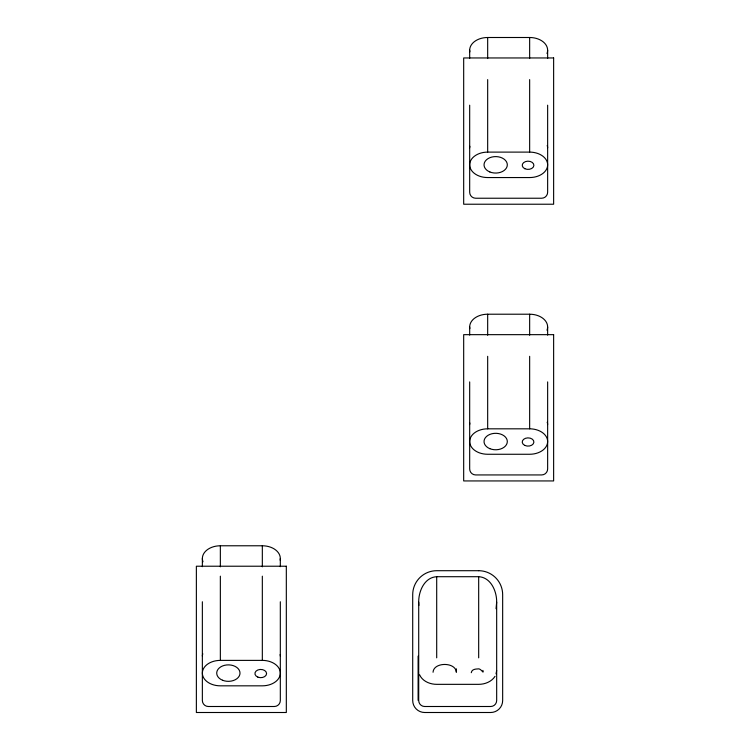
<?xml version="1.0" encoding="UTF-8"?>
<svg xmlns="http://www.w3.org/2000/svg" width="750" height="750" viewBox="0 0 750 750"><rect width="100%" height="100%" fill="white"/><g stroke="black" fill="none" stroke-linecap="round" stroke-linejoin="round"><path stroke-width="1.12" d="M433.05 672.253C433.603 661.856 455.803 661.856 456.347 672.253L456.347 668.831M471.272 672.703C471.722 669.703 474.562 669.047 477.478 668.944C481.106 667.575 484.088 675.431 482.916 670.425M418.706 670.556L418.706 602.137C418.538 591.347 424.406 577.369 436.697 576.703L478.678 576.703C490.959 577.369 496.828 591.347 496.669 602.137L496.669 700.509A6 6 0 0 1 490.669 706.5L424.706 706.5A6 6 0 0 1 418.706 700.509L418.706 671.316M496.669 602.137L496.05 608.728M496.669 670.556L496.05 673.856M495.037 676.331C491.559 681.759 484.913 684.356 478.641 684.338L436.734 684.338C429.975 684.366 422.447 681.272 419.587 674.775M469.838 51.881A17.991 12.722 0 0 1 487.669 37.5L529.65 37.5A17.991 12.722 0 0 1 547.022 53.512M487.669 152.109L529.65 152.109A17.991 12.722 0 0 1 547.641 164.831A17.991 12.722 0 0 1 529.65 177.553L487.669 177.553A17.991 12.722 0 0 1 469.678 164.831A17.991 12.722 0 0 1 487.669 152.109L487.669 79.603M469.838 328.594A17.991 12.722 0 0 1 487.669 314.213L529.65 314.213A17.991 12.722 0 0 1 547.022 330.225M487.669 428.822L529.65 428.822A17.991 12.722 0 0 1 547.641 441.544A17.991 12.722 0 0 1 529.65 454.266L487.669 454.266A17.991 12.722 0 0 1 469.678 441.544A17.991 12.722 0 0 1 487.669 428.822L487.669 356.316M202.978 561.788A17.991 12.722 0 0 1 220.35 545.775L262.331 545.775A17.991 12.722 0 0 1 280.162 560.156M220.35 660.384L262.331 660.384A17.991 12.722 0 0 1 280.322 673.106A17.991 12.722 0 0 1 262.331 685.828L220.35 685.828A17.991 12.722 0 0 1 202.359 673.106A17.991 12.722 0 0 1 220.35 660.384L220.35 576.178M418.706 602.137L418.856 605.466M547.641 50.222L547.641 58.406M547.641 105.188L547.641 192.234A6 6 0 0 1 541.641 198.234L475.678 198.234A6 6 0 0 1 469.678 192.234L469.678 105.188M547.641 326.934L547.641 335.119M547.641 381.9L547.641 468.947A6 6 0 0 1 541.641 474.938L475.678 474.938A6 6 0 0 1 469.678 468.947L469.678 381.9M529.65 37.5L529.65 58.547M529.65 79.603L529.65 152.109M529.65 314.213L529.65 335.259M529.65 356.316L529.65 428.822M487.669 37.5L487.669 58.547M487.669 314.213L487.669 335.259M478.678 576.703L478.678 657.844M469.678 50.222L469.678 58.406M469.678 326.934L469.678 335.119M436.697 576.703L436.697 657.844M418.106 656.109L418.106 700.331M280.322 558.497L280.322 566.681M280.322 601.763L280.322 700.509A6 6 0 0 1 274.322 706.5L208.359 706.5A6 6 0 0 1 202.359 700.509L202.359 601.763M262.331 545.775L262.331 566.822M262.331 576.178L262.331 660.384M220.35 545.775L220.35 566.822M202.359 558.497L202.359 566.681M202.359 656.128A6 6 0 0 1 202.819 653.831M280.116 654.581A6 6 0 0 1 280.322 656.128M547.181 145.566A6 6 0 0 1 547.641 147.853M469.678 147.853A6 6 0 0 1 469.884 146.306M547.181 422.269A6 6 0 0 1 547.641 424.566M469.678 424.566A6 6 0 0 1 469.884 423.019M553.631 57.956L463.678 57.956L463.678 204.225L553.631 204.225L553.631 57.956M553.631 334.659L463.678 334.659L463.678 480.938L553.631 480.938L553.631 334.659M286.322 566.222L196.369 566.222L196.369 712.5L286.322 712.5L286.322 566.222M478.678 570.703L436.697 570.703A23.991 23.991 0 0 0 412.706 594.694L412.706 700.509A11.991 11.991 0 0 0 424.706 712.5L490.669 712.5A11.991 11.991 0 0 0 502.659 700.509L502.659 594.694A23.991 23.991 0 0 0 478.678 570.703M222.534 680.241A11.653 8.241 0 0 0 240.009 673.106A11.653 8.241 0 0 0 222.534 665.972A11.653 8.241 0 0 0 222.534 680.241M257.841 677.119A5.822 4.116 0 0 0 266.578 673.556A5.822 4.116 0 0 0 257.841 669.984A5.822 4.116 0 0 0 257.841 677.119M524.841 168.713A5.822 4.116 0 0 0 533.878 165.544A5.822 4.116 0 0 0 525.478 161.597A5.822 4.116 0 0 0 524.841 168.713M489.853 171.966A11.653 8.241 0 0 0 507.319 164.831A11.653 8.241 0 0 0 489.853 157.697A11.653 8.241 0 0 0 489.853 171.966M524.841 445.425A5.822 4.116 0 0 0 533.878 442.247A5.822 4.116 0 0 0 525.478 438.3A5.822 4.116 0 0 0 524.841 445.425M489.853 448.678A11.653 8.241 0 0 0 507.319 441.544A11.653 8.241 0 0 0 489.853 434.409A11.653 8.241 0 0 0 489.853 448.678"/></g></svg>
